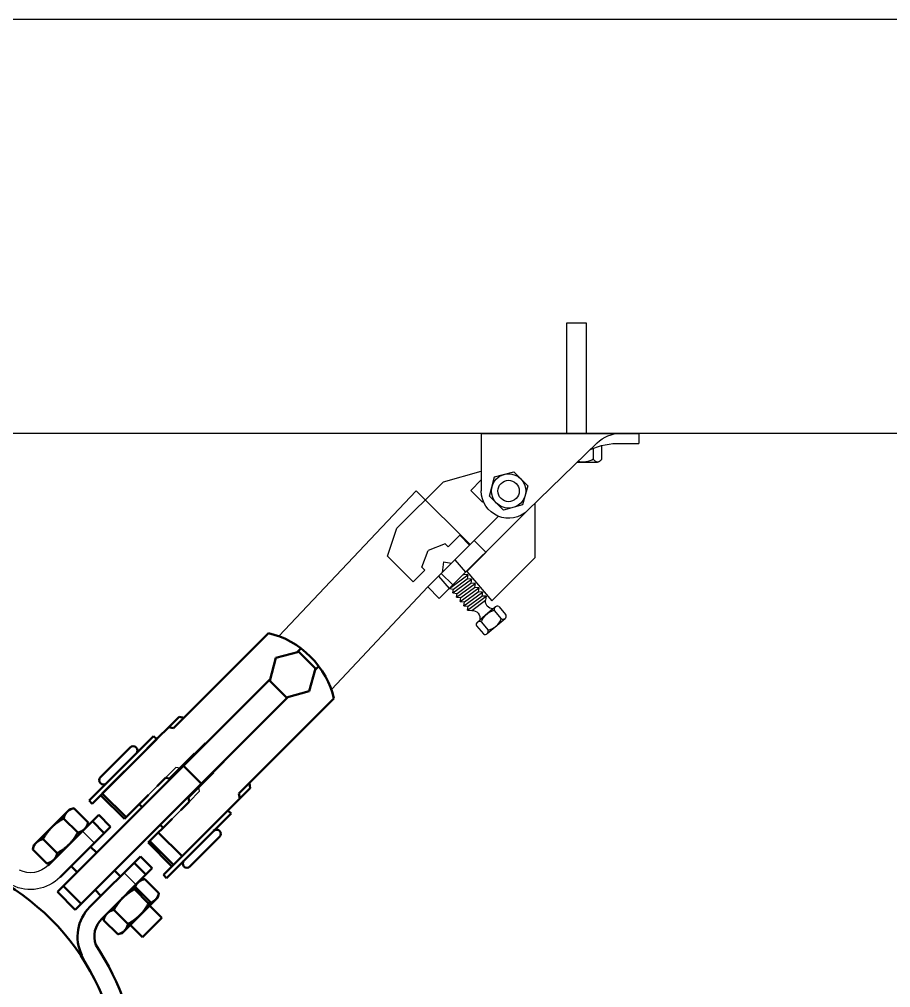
# Model space of a CAD drawing. Header units: millimetres. Extents: x 0 to 1390178, y 0 to 110113.
# Drawn here: x 552978.1 to 553188.4, y 34066.9 to 34300.7 of the extents above; entities that cross this region are included whole.
import ezdxf
from ezdxf.xclip import XClip

# ---------------------------------------------------------------- set-up
doc = ezdxf.new("R2010")
doc.units = ezdxf.units.MM
doc.header["$LTSCALE"] = 100
doc.header["$XCLIPFRAME"] = 0
doc.linetypes.add('X - 평면도$0$CEN', pattern=[62, 60, -1, 0, -1])
doc.linetypes.add('X - 평면도$0$DASHED', pattern=[0.75, 0.5, -0.25])
for name, color, linetype in [('X - 평면도$0$A-CEN', 1, 'X - 평면도$0$CEN'), ('X - 평면도$0$AA-WAXM-CONC', 2, 'Continuous'), ('X - 평면도$0$LINE', 7, 'Continuous')]:
    doc.layers.add(name, color=color, linetype=linetype)
doc.layers.add('X - 평면도$0$DEFPOINT', color=163, linetype='Continuous', plot=False)
for name, color, linetype, lineweight in [('X - 평면도$0$hidden', 7, 'X - 평면도$0$DASHED', 5), ('X - 평면도$0$thread', 7, 'Continuous', 5), ('X - 평면도$0$vis', 7, 'Continuous', 30)]:
    doc.layers.add(name, color=color, linetype=linetype, lineweight=lineweight)

# ---------------------------------------------------------------- blocks, each defined once
blk = doc.blocks.new('X - 평면도$0$소방 100Ø')
at = {"layer": 'X - 평면도$0$hidden', "lineweight": 25}
for p, q in [((8835351.132955335, -5047024.048037196), (8835348.265243554, -5047026.915748976)), ((8835341.084493255, -5047034.096499275), (8835338.216781475, -5047036.964211056)), ((8835361.96871456, -5047042.064546719), (8835359.859059801, -5047039.954891961)), ((8835354.12363624, -5047045.690315524), (8835356.233290998, -5047047.799970282)), ((8835363.978932096, -5047044.074764255), (8835366.509599598, -5047046.605431758)), ((8835366.509599598, -5047046.605431758), (8835366.34161293, -5047047.584529804)), ((8835358.243508535, -5047049.810187818), (8835360.774176037, -5047052.340855321)), ((8835361.753274081, -5047052.172868656), (8835360.774176037, -5047052.340855321)), ((8835369.894280769, -5047051.137197644), (8835372.424948271, -5047053.667865146)), ((8835365.305941919, -5047055.725536494), (8835367.836609421, -5047058.256203996))]:
    blk.add_line(p, q, dxfattribs=at)
for points in [[(8835349.21158844, -5047014.544294652), (8835349.308511918, -5047014.598182196), (8835349.498383494, -5047014.706080602), (8835349.683200482, -5047014.814266358), (8835349.773801917, -5047014.868512994), (8835349.863243887, -5047014.922886686), (8835350.038779855, -5047015.032089109), (8835350.210061006, -5047015.14202209), (8835350.377327632, -5047015.252835747), (8835350.540808847, -5047015.364682503), (8835350.700723598, -5047015.477717815), (8835350.779409442, -5047015.534730751), (8835350.857281676, -5047015.592100857), (8835351.010684624, -5047015.70799532), (8835351.161126597, -5047015.825570153), (8835351.308795214, -5047015.945000427), (8835351.453872323, -5047016.066468203), (8835351.59653478, -5047016.190163488), (8835351.667014599, -5047016.252908245), (8835351.736955194, -5047016.316285251), (8835351.875302656, -5047016.445042526), (8835352.011743445, -5047016.576655636), (8835352.079300223, -5047016.643605376)], [(8835352.079300223, -5047016.643605376), (8835352.146249963, -5047016.711162152), (8835352.27786307, -5047016.847602943), (8835352.406620348, -5047016.985950403), (8835352.469997352, -5047017.055890998), (8835352.53274211, -5047017.126370819), (8835352.656437393, -5047017.269033274), (8835352.777905172, -5047017.414110383), (8835352.897335444, -5047017.561778998), (8835353.014910279, -5047017.712220974), (8835353.13080474, -5047017.865623919), (8835353.188174848, -5047017.943496155), (8835353.245187784, -5047018.022182001), (8835353.358223094, -5047018.18209675), (8835353.47006985, -5047018.345577965), (8835353.580883507, -5047018.512844592), (8835353.69081649, -5047018.684125744), (8835353.80001891, -5047018.859661711), (8835353.854392603, -5047018.94910368), (8835353.908639241, -5047019.039705116), (8835354.016824996, -5047019.224522104), (8835354.124723403, -5047019.41439368), (8835354.178610945, -5047019.511317158)], [(8835350.77162365, -5047022.918304453), (8835350.67470017, -5047022.86441691), (8835350.484828599, -5047022.756518504), (8835350.300011609, -5047022.648332749), (8835350.209410174, -5047022.594086109), (8835350.119968204, -5047022.53971242), (8835349.944432236, -5047022.430509998), (8835349.773151085, -5047022.320577016), (8835349.605884455, -5047022.209763357), (8835349.442403244, -5047022.097916599), (8835349.28248849, -5047021.984881295), (8835349.203802649, -5047021.927868353), (8835349.125930412, -5047021.870498247), (8835348.972527467, -5047021.754603786), (8835348.822085489, -5047021.637028953), (8835348.674416875, -5047021.517598679), (8835348.529339766, -5047021.396130903), (8835348.386677312, -5047021.272435619), (8835348.316197488, -5047021.20969086), (8835348.246256895, -5047021.146313855), (8835348.107909437, -5047021.017556576), (8835347.971468642, -5047020.885943472), (8835347.903911868, -5047020.81899373)], [(8835331.262471128, -5047030.00990071), (8835331.295909407, -5047030.043950265), (8835331.360706292, -5047030.11360631), (8835331.422844235, -5047030.18539126), (8835331.452956403, -5047030.222103031), (8835331.48245097, -5047030.259372769), (8835331.539644694, -5047030.335623281), (8835331.594534837, -5047030.414220268), (8835331.647222746, -5047030.495246476), (8835331.6978023, -5047030.578790205), (8835331.746360458, -5047030.664945642), (8835331.769906918, -5047030.709033869), (8835331.792977748, -5047030.753813187), (8835331.83772873, -5047030.845499862), (8835331.880682351, -5047030.940119725), (8835331.921902344, -5047031.037794359), (8835331.961447505, -5047031.138653371), (8835331.999371996, -5047031.242834985), (8835332.017742205, -5047031.296217469), (8835332.035725579, -5047031.35048666), (8835332.070553847, -5047031.4617658), (8835332.103898393, -5047031.576840511), (8835332.120026227, -5047031.635856865)], [(8835332.120026227, -5047031.635856865), (8835332.216614679, -5047031.689556794), (8835332.405899016, -5047031.797110969), (8835332.590231856, -5047031.90499294), (8835332.680627331, -5047031.959102595), (8835332.769886164, -5047032.013349155), (8835332.945120828, -5047032.122326693), (8835333.116181927, -5047032.232073942), (8835333.283303872, -5047032.342741245), (8835333.44671048, -5047032.454481615), (8835333.606615983, -5047032.567451419), (8835333.685320374, -5047032.624447325), (8835333.763225947, -5047032.68181113), (8835333.916738177, -5047032.797726084), (8835334.06734355, -5047032.915367281), (8835334.215226816, -5047033.034912247), (8835334.36056737, -5047033.156545958), (8835334.503540002, -5047033.280461801), (8835334.57419189, -5047033.343338519), (8835334.644315632, -5047033.406862656), (8835334.78306203, -5047033.535962047), (8835334.919944534, -5047033.667985393), (8835334.987738008, -5047033.735167591)], [(8835333.680061435, -5047040.009866668), (8835333.58347298, -5047039.956166744), (8835333.394188646, -5047039.848612564), (8835333.209855802, -5047039.740730597), (8835333.11946033, -5047039.686620941), (8835333.030201497, -5047039.632374382), (8835332.854966832, -5047039.52339684), (8835332.683905734, -5047039.413649594), (8835332.516783789, -5047039.302982291), (8835332.353377178, -5047039.191241926), (8835332.193471676, -5047039.078272117), (8835332.114767289, -5047039.02127621), (8835332.036861714, -5047038.963912407), (8835331.883349482, -5047038.847997453), (8835331.732744109, -5047038.730356256), (8835331.584860845, -5047038.610811288), (8835331.43952029, -5047038.489177579), (8835331.29654766, -5047038.365261735), (8835331.22589577, -5047038.302385015), (8835331.155772027, -5047038.238860879), (8835331.01702563, -5047038.10976149), (8835330.880143126, -5047037.97773814), (8835330.812349655, -5047037.910555944)], [(8835336.163572688, -5047042.493377922), (8835336.10455633, -5047042.477250094), (8835335.989481622, -5047042.443905542), (8835335.878202481, -5047042.409077276), (8835335.82393329, -5047042.391093904), (8835335.770550806, -5047042.372723693), (8835335.666369194, -5047042.334799202), (8835335.56551018, -5047042.295254041), (8835335.467835547, -5047042.254034052), (8835335.373215681, -5047042.211080428), (8835335.281529007, -5047042.166329449), (8835335.236749692, -5047042.143258614), (8835335.192661462, -5047042.119712155), (8835335.106506027, -5047042.071153997), (8835335.022962296, -5047042.020574445), (8835334.941936092, -5047041.967886534), (8835334.863339104, -5047041.912996391), (8835334.787088592, -5047041.855802665), (8835334.749818852, -5047041.826308098), (8835334.71310708, -5047041.796195934), (8835334.641322128, -5047041.734057989), (8835334.571666088, -5047041.669261103), (8835334.537616534, -5047041.635822823)]]:
    blk.add_lwpolyline(points, dxfattribs=at)
at = {"layer": 'X - 평면도$0$LINE'}
for p, q in [((8835338.055804662, -5047007.045861868), (8835341.63484004, -5047000.240835426)), ((8835398.334504332, -5047071.148767065), (8835421.56159659, -5047095.923872288)), ((8835385.64220344, -5047084.038398331), (8835418.820054263, -5047119.135798087)), ((8835437.285497257, -5047090.624945341), (8835434.116624618, -5047087.918472422)), ((8835431.188606996, -5047090.339131722), (8835432.179952106, -5047090.238623852)), ((8835431.188606996, -5047090.339131722), (8835431.295471013, -5047091.274218155)), ((8835431.189976895, -5047090.351118675), (8835435.672771024, -5047093.668211835)), ((8835432.179952106, -5047090.238623852), (8835435.506910441, -5047092.700443519)), ((8835432.179952106, -5047090.238623852), (8835435.506910441, -5047092.700443519)), ((8835432.179952106, -5047090.238623852), (8835435.506910441, -5047092.700443519)), ((8835429.41964481, -5047092.410320332), (8835430.410989922, -5047092.309812458)), ((8835429.41964481, -5047092.410320332), (8835429.526508829, -5047093.345406761)), ((8835429.42101471, -5047092.422307281), (8835433.903808838, -5047095.739400441)), ((8835430.304125903, -5047091.374726029), (8835431.295471013, -5047091.274218155)), ((8835430.304125903, -5047091.374726029), (8835430.410989922, -5047092.309812458)), ((8835430.305495802, -5047091.386712978), (8835434.788289933, -5047094.703806138)), ((8835430.410989922, -5047092.309812458), (8835433.737948257, -5047094.771632127)), ((8835431.03865872, -5047099.681649387), (8835437.020714005, -5047092.55251351)), ((8835431.295471013, -5047091.274218155), (8835434.62242935, -5047093.736037822)), ((8835435.68641028, -5047093.667331079), (8835435.506910441, -5047092.700443519)), ((8835447.451089378, -5047102.982888883), (8835437.020714005, -5047092.55251351)), ((8835424.367283586, -5047093.118185291), (8835421.56159659, -5047095.923872288)), ((8835424.367283586, -5047093.118185291), (8835445.724676598, -5047114.475578303)), ((8835427.650682626, -5047094.481508937), (8835428.642027736, -5047094.381001065)), ((8835427.650682626, -5047094.481508937), (8835427.757546643, -5047095.416595368)), ((8835427.652052525, -5047094.493495885), (8835432.134846652, -5047097.810589047)), ((8835428.53516372, -5047093.445914634), (8835429.526508829, -5047093.345406761)), ((8835428.53516372, -5047093.445914634), (8835428.642027736, -5047094.381001065)), ((8835428.536533616, -5047093.457901584), (8835433.019327747, -5047096.774994744)), ((8835428.642027736, -5047094.381001065), (8835431.968986072, -5047096.842820734)), ((8835429.526508829, -5047093.345406761), (8835432.853467165, -5047095.807226431)), ((8835434.801929189, -5047094.702925382), (8835433.737948257, -5047094.771632127)), ((8835433.917448096, -5047095.738519685), (8835433.737948257, -5047094.771632127)), ((8835435.68641028, -5047093.667331079), (8835434.62242935, -5047093.736037822)), ((8835434.801929189, -5047094.702925382), (8835434.62242935, -5047093.736037822)), ((8835418.044371182, -5047097.190702917), (8835411.866464233, -5047103.368609866)), ((8835420.854554472, -5047100.000886209), (8835418.044371182, -5047097.190702917)), ((8835438.627487836, -5047112.989763536), (8835421.56159659, -5047095.923872288)), ((8835424.205980344, -5047098.568256045), (8835426.766201535, -5047095.51710324)), ((8835427.652708672, -5047096.403610377), (8835424.847021675, -5047099.209297374)), ((8835426.766201535, -5047095.51710324), (8835427.757546643, -5047095.416595368)), ((8835426.80840013, -5047095.559301833), (8835431.25036556, -5047098.84618335)), ((8835427.757546643, -5047095.416595368), (8835431.08450498, -5047097.878415037)), ((8835433.032967003, -5047096.774113989), (8835431.968986072, -5047096.842820734)), ((8835432.14848591, -5047097.809708288), (8835431.968986072, -5047096.842820734)), ((8835433.917448096, -5047095.738519685), (8835432.853467165, -5047095.807226431)), ((8835433.032967003, -5047096.774113989), (8835432.853467165, -5047095.807226431)), ((8835425.402371187, -5047102.015825622), (8835425.094335906, -5047099.456611607)), ((8835428.155265171, -5047102.517540872), (8835430.715486364, -5047099.466388071)), ((8835430.058059547, -5047098.808961254), (8835430.200023888, -5047098.91400934)), ((8835431.26400482, -5047098.845302591), (8835430.200023888, -5047098.91400934)), ((8835430.208439643, -5047098.959341349), (8835430.200023888, -5047098.91400934)), ((8835435.660848197, -5047104.303838862), (8835431.03865872, -5047099.681649387)), ((8835432.14848591, -5047097.809708288), (8835431.08450498, -5047097.878415037)), ((8835431.26400482, -5047098.845302591), (8835431.08450498, -5047097.878415037)), ((8835420.153132724, -5047100.70230796), (8835420.854554472, -5047100.000886209)), ((8835420.153132724, -5047100.70230796), (8835421.7043539, -5047104.771453362)), ((8835425.402371187, -5047102.015825622), (8835427.312110877, -5047101.674386576)), ((8835411.866464233, -5047103.368609866), (8835414.114610866, -5047110.113049762)), ((8835432.802329753, -5047107.164605454), (8835435.608016752, -5047104.358918456)), ((8835435.660848197, -5047104.303838862), (8835435.606892679, -5047104.357794382)), ((8835447.451089378, -5047116.091151364), (8835447.451089378, -5047102.982888883)), ((8835431.803535823, -5047106.152316531), (8835418.820054263, -5047119.135798087)), ((8835425.773499306, -5047106.322674537), (8835421.7043539, -5047104.771453362)), ((8835425.773499306, -5047106.322674537), (8835426.474921053, -5047105.621252792)), ((8835426.474921053, -5047105.621252792), (8835429.285104346, -5047108.431436082)), ((8835431.677132362, -5047106.039408064), (8835429.285104346, -5047108.431436082)), ((8835425.355344031, -5047121.353782928), (8835414.114610866, -5047110.113049762)), ((8835445.688849194, -5047114.377853597), (8835462.471966004, -5047130.694855547)), ((8835431.966019206, -5047119.241649164), (8835434.771706203, -5047116.435962168)), ((8835434.771706203, -5047116.435962168), (8835434.976497704, -5047116.640753668)), ((8835431.966019206, -5047119.241649164), (8835434.498468282, -5047121.774098242)), ((8835434.498468282, -5047132.994914906), (8835434.498468282, -5047119.105636297)), ((8835425.355344031, -5047121.353782928), (8835434.498468282, -5047123.880474785)), ((8835457.711527098, -5047126.06662756), (8835462.566374648, -5047126.06662756)), ((8835461.62633202, -5047126.714370949), (8835461.59090326, -5047126.763756167)), ((8835461.59090326, -5047126.763756167), (8835461.59090326, -5047129.430941362)), ((8835461.66381371, -5047126.664661873), (8835461.62633202, -5047126.714370949)), ((8835461.703240516, -5047126.614937531), (8835461.66381371, -5047126.664661873)), ((8835461.744504344, -5047126.565507079), (8835461.703240516, -5047126.614937531)), ((8835461.787496962, -5047126.516679255), (8835461.744504344, -5047126.565507079)), ((8835461.832110416, -5047126.468762936), (8835461.787496962, -5047126.516679255)), ((8835461.878236614, -5047126.422067134), (8835461.832110416, -5047126.468762936)), ((8835461.925767602, -5047126.376900727), (8835461.878236614, -5047126.422067134)), ((8835461.974595148, -5047126.333572451), (8835461.925767602, -5047126.376900727)), ((8835462.0246113, -5047126.292391324), (8835461.974595148, -5047126.333572451)), ((8835462.0757081, -5047126.25366622), (8835462.0246113, -5047126.292391324)), ((8835462.12777732, -5047126.217706015), (8835462.0757081, -5047126.25366622)), ((8835462.180711005, -5047126.184819587), (8835462.12777732, -5047126.217706015)), ((8835462.23440106, -5047126.155315809), (8835462.180711005, -5047126.184819587)), ((8835462.288739536, -5047126.129503699), (8835462.23440106, -5047126.155315809)), ((8835462.343618194, -5047126.107691992), (8835462.288739536, -5047126.129503699)), ((8835462.398929087, -5047126.090189565), (8835462.343618194, -5047126.107691992)), ((8835462.454564119, -5047126.077305434), (8835462.398929087, -5047126.090189565)), ((8835462.510415338, -5047126.069348475), (8835462.454564119, -5047126.077305434)), ((8835462.566374648, -5047126.06662756), (8835462.510415338, -5047126.069348475)), ((8835462.622333819, -5047126.069348475), (8835462.566374648, -5047126.06662756)), ((8835462.678185038, -5047126.077305434), (8835462.622333819, -5047126.069348475)), ((8835462.73382007, -5047126.090189565), (8835462.678185038, -5047126.077305434)), ((8835462.789130965, -5047126.107691992), (8835462.73382007, -5047126.090189565)), ((8835462.844009625, -5047126.129503699), (8835462.789130965, -5047126.107691992)), ((8835462.898348097, -5047126.155315809), (8835462.844009625, -5047126.129503699)), ((8835462.952038154, -5047126.184819587), (8835462.898348097, -5047126.155315809)), ((8835463.00497184, -5047126.217706015), (8835462.952038154, -5047126.184819587)), ((8835463.057041058, -5047126.25366622), (8835463.00497184, -5047126.217706015)), ((8835463.108137857, -5047126.292391324), (8835463.057041058, -5047126.25366622)), ((8835463.158154009, -5047126.333572451), (8835463.108137857, -5047126.292391324)), ((8835463.206981694, -5047126.376900727), (8835463.158154009, -5047126.333572451)), ((8835463.254512543, -5047126.422067134), (8835463.206981694, -5047126.376900727)), ((8835463.300638743, -5047126.468762936), (8835463.254512543, -5047126.422067134)), ((8835463.345252197, -5047126.516679255), (8835463.300638743, -5047126.468762936)), ((8835463.388244815, -5047126.565507079), (8835463.345252197, -5047126.516679255)), ((8835463.429508643, -5047126.614937531), (8835463.388244815, -5047126.565507079)), ((8835463.468935447, -5047126.664661873), (8835463.429508643, -5047126.614937531)), ((8835463.506417276, -5047126.714370949), (8835463.468935447, -5047126.664661873)), ((8835463.541846035, -5047126.763756167), (8835463.506417276, -5047126.714370949)), ((8835463.541846035, -5047129.922161153), (8835463.541846035, -5047126.763756167)), ((8835463.447656957, -5047130.048091538), (8835463.468935447, -5047130.021255586)), ((8835463.468935447, -5047130.021255586), (8835463.506417276, -5047129.971546371)), ((8835463.506417276, -5047129.971546371), (8835463.541846035, -5047129.922161153)), ((8835467.092264088, -5047130.575207155), (8835472.538470313, -5047130.545578459)), ((8835472.551816521, -5047132.994923064), (8835472.538470313, -5047130.545578459)), ((8835434.498468282, -5047132.994914906), (8835472.551816521, -5047132.994923064)), ((8835455.037319828, -5047159.602326697), (8835455.037319828, -5047132.994920354)), ((8835459.907976493, -5047132.994920354), (8835459.907976493, -5047159.602326697)), ((8835459.907976493, -5047159.602326697), (8835455.037319828, -5047159.602326697))]:
    blk.add_line(p, q, dxfattribs=at)
at = {"layer": 'X - 평면도$0$LINE', "extrusion": (1.602468902606302e-17, 1.665334536937735e-16, -1)}
for p, q in [((8835433.339085234, -5047086.562236851), (8835435.036473691, -5047084.574850315)), ((8835434.448333243, -5047087.509624152), (8835436.1457217, -5047085.522237614)), ((8835435.932904402, -5047084.648339732), (8835440.23124043, -5047088.319465516)), ((8835433.551902534, -5047087.436134733), (8835437.850238563, -5047091.107260516)), ((8835437.637421263, -5047090.233362636), (8835439.334809722, -5047088.245976096)), ((8835438.746669272, -5047091.180749936), (8835440.44405773, -5047089.193363396)), ((8835439.855294906, -5047114.488853646), (8835436.475541634, -5047117.868573124)), ((8835444.47212373, -5047115.725916835), (8835439.855294906, -5047114.488853646)), ((8835445.709199287, -5047120.342699489), (8835444.47212373, -5047115.725916835)), ((8835436.475541634, -5047117.868573124), (8835437.71261719, -5047122.48535578)), ((8835442.329446018, -5047123.722418966), (8835445.709199287, -5047120.342699489)), ((8835437.71261719, -5047122.48535578), (8835442.329446018, -5047123.722418966))]:
    blk.add_line(p, q, dxfattribs=at)
at = {"layer": 'X - 평면도$0$LINE'}
for centre, radius, start, end in [((8835325.652525643, -5047033.00309057), 10.13889223433643, 45.0000000377318, 115.9580181008909), ((8835325.652525643, -5047033.00309057), 6.08333534060185, 45.0000000377318, 115.9580181008909), ((8835432.36689618, -5047088.426305903), 1.821934259565084, 264.110659695559, 16.18460976197039), ((8835437.393869251, -5047092.517638339), 1.895793045212999, 93.27706897550222, 185.533444280466), ((8835441.092370464, -5047119.105636297), 6.593902179273642, 45.80678400538715, 180), ((8835458.989183702, -5047131.270066684), 5.203439122462313, 59.99999998159479, 102.7252791042106), ((8835467.53534618, -5047114.648215253), 15.93315388717203, 245.1373609128757, 272.2169330824589), ((8835468.12617564, -5047124.978788825), 8.040118493246323, 225.3116998841262, 270.3116999950252)]:
    blk.add_arc(centre, radius, start, end, dxfattribs=at)
at = {"layer": 'X - 평면도$0$LINE', "extrusion": (1.6024689026063e-17, 1.665334536937734e-16, -1)}
for centre, start_param, end_param in [((8835435.43375974, -5047085.232763045), 3.383739178774629, 5.883959149597939), ((8835434.051047198, -5047086.85171142), 0.2421465251848356, 2.742366496008146), ((8835439.732095763, -5047088.903888823), 3.383739178774629, 5.883959149597939), ((8835438.349383224, -5047090.522837201), 0.2421465251848356, 2.742366496008146)]:
    blk.add_ellipse(centre, major_axis=(0.5434565734438676, -0.5434565734438679), ratio=0.9999999999997956, start_param=start_param, end_param=end_param, dxfattribs=at)
at = {"layer": 'X - 평면도$0$LINE', "extrusion": (1.602468902606293e-17, 1.665334536937735e-16, -1)}
blk.add_ellipse((8835435.19804948, -5047089.860659624), major_axis=(-3.140054053851814, -3.140054053851812), ratio=0.9999999999975729, start_param=2.571253536616585, end_param=3.554852138167012, dxfattribs=at)
at = {"layer": 'X - 평면도$0$LINE', "extrusion": (1.602468902606311e-17, 1.665334536937734e-16, -1)}
blk.add_ellipse((8835438.585093481, -5047085.894940624), major_axis=(-3.140054053851814, -3.140054053851812), ratio=0.9999999999975729, start_param=-0.5703391169732082, end_param=0.4132594845772184, dxfattribs=at)
at = {"layer": 'X - 평면도$0$LINE', "extrusion": (1.60246890260631e-17, 1.665334536937734e-16, -1)}
blk.add_ellipse((8835441.092370462, -5047119.105636297), major_axis=(2.926937556482609, -2.926937556482613), ratio=0.9999999999999605, dxfattribs=at)
at = {"layer": 'X - 평면도$0$LINE', "extrusion": (1.602468902606303e-17, 1.665334536937735e-16, -1)}
blk.add_ellipse((8835441.092370462, -5047119.105636297), major_axis=(1.826619139183711, 1.82661913918371), ratio=0.9999999999997753, dxfattribs=at)
at = {"layer": 'X - 평면도$0$thread', "lineweight": 50}
for p, q in [((8835352.719373493, -5047011.31883814), (8835349.73695324, -5047014.301258393)), ((8835357.404067459, -5047016.003532106), (8835354.421647206, -5047018.985952357)), ((8835350.77162365, -5047023.686705509), (8835354.947012004, -5047019.511317156)), ((8835342.693853104, -5047021.344358528), (8835341.255006948, -5047022.783204684)), ((8835336.953439277, -5047027.084772354), (8835335.513102805, -5047028.525108827)), ((8835347.37854707, -5047026.029052494), (8835345.940429429, -5047027.467170136)), ((8835341.638861757, -5047031.768737808), (8835340.197796771, -5047033.209802793))]:
    blk.add_line(p, q, dxfattribs=at)
at = {"layer": 'X - 평면도$0$vis', "lineweight": 50}
for p, q in [((8835343.321089892, -5047015.467770694), (8835346.728077186, -5047012.060783399)), ((8835346.728077186, -5047012.060783399), (8835347.777732551, -5047012.342037704)), ((8835356.380867895, -5047020.945173046), (8835347.777732551, -5047012.342037704)), ((8835352.719373493, -5047011.31883814), (8835357.404067459, -5047016.003532106)), ((8835343.602344198, -5047016.517426057), (8835343.321089892, -5047015.467770694)), ((8835345.804601144, -5047017.951281948), (8835349.21158844, -5047014.544294652)), ((8835332.160970619, -5047022.293794012), (8835336.46253829, -5047017.992226342)), ((8835336.46253829, -5047017.992226342), (8835387.834685327, -5047069.34839817)), ((8835342.870267173, -5047015.785349034), (8835355.073191322, -5047027.988273183)), ((8835337.902675012, -5047019.432363061), (8835333.60110734, -5047023.733930731)), ((8835352.20547954, -5047030.855984962), (8835340.002555393, -5047018.653060814)), ((8835350.77162365, -5047022.918304453), (8835354.178610945, -5047019.511317158)), ((8835383.556565557, -5047073.67340645), (8835332.160970619, -5047022.293794012)), ((8835353.255134903, -5047025.401815707), (8835356.6621222, -5047021.994828412)), ((8835356.380867895, -5047020.945173046), (8835356.6621222, -5047021.994828412)), ((8835332.821805093, -5047025.833811114), (8835345.02472924, -5047038.036735261)), ((8835353.53638921, -5047026.45147107), (8835350.668677429, -5047029.31918285)), ((8835353.255134903, -5047025.401815707), (8835352.20547954, -5047025.1205614)), ((8835357.753178243, -5047026.378163276), (8835358.498783303, -5047025.632558215)), ((8835373.35353033, -5047041.978515366), (8835357.753178243, -5047026.378163276)), ((8835358.498783303, -5047025.632558215), (8835374.099135391, -5047041.232910303)), ((8835329.636514973, -5047029.152345613), (8835326.229527676, -5047032.559332909)), ((8835329.636514973, -5047029.152345613), (8835330.686170336, -5047029.433599919)), ((8835342.15701746, -5047040.904447043), (8835329.954093313, -5047028.701522896)), ((8835355.073191322, -5047027.988273183), (8835352.20547954, -5047030.855984962)), ((8835354.082507161, -5047034.178339321), (8835359.817930724, -5047028.442915758)), ((8835360.209710468, -5047028.834695501), (8835354.474286905, -5047034.570119064)), ((8835365.594483364, -5047034.219468398), (8835360.209710468, -5047028.834695501)), ((8835364.148175512, -5047028.414238643), (8835371.317454964, -5047035.583518095)), ((8835332.120026227, -5047031.635856865), (8835328.713038929, -5047035.042844163)), ((8835362.26004962, -5047030.885034656), (8835356.52462606, -5047036.620458217)), ((8835326.510781983, -5047033.608988272), (8835326.229527676, -5047032.559332909)), ((8835326.510781983, -5047033.608988272), (8835335.113917325, -5047042.212123616)), ((8835359.859059801, -5047039.954891961), (8835354.082507161, -5047034.178339321)), ((8835337.087048734, -5047036.602879371), (8835333.680061435, -5047040.009866668)), ((8835343.48792713, -5047036.49993315), (8835340.620215349, -5047039.36764493)), ((8835339.28930568, -5047038.036735261), (8835339.570559986, -5047039.086390624)), ((8835345.02472924, -5047038.036735261), (8835342.15701746, -5047040.904447043)), ((8835356.950218944, -5047038.479906993), (8835357.667146888, -5047037.762979047)), ((8835339.570559986, -5047039.086390624), (8835336.163572688, -5047042.493377922)), ((8835342.611660037, -5047045.649186445), (8835348.3470836, -5047039.913762884)), ((8835348.738863343, -5047040.305542627), (8835343.00343978, -5047046.040966189)), ((8835348.3470836, -5047039.913762884), (8835354.12363624, -5047045.690315524)), ((8835378.73391419, -5047047.358899226), (8835371.06891166, -5047039.693896696)), ((8835374.099135391, -5047041.232910303), (8835373.35353033, -5047041.978515366)), ((8835336.163572688, -5047042.493377922), (8835335.113917325, -5047042.212123616)), ((8835339.80130249, -5047044.330039028), (8835340.546907555, -5047043.584433964)), ((8835340.546907555, -5047043.584433964), (8835356.147259645, -5047059.184786052)), ((8835351.931723326, -5047043.498402609), (8835352.648651272, -5047042.781474665)), ((8835363.978932096, -5047044.074764255), (8835361.96871456, -5047042.064546719)), ((8835355.401654579, -5047059.930391116), (8835339.80130249, -5047044.330039028)), ((8835348.388212677, -5047051.425739085), (8835343.00343978, -5047046.040966189)), ((8835363.810945427, -5047045.053862303), (8835363.978932096, -5047044.074764255)), ((8835369.894280769, -5047051.137197644), (8835363.810945427, -5047045.053862303)), ((8835376.203246688, -5047044.828231724), (8835375.993263355, -5047046.052104281)), ((8835375.993263355, -5047046.052104281), (8835398.928007964, -5047068.968561618)), ((8835356.233290998, -5047047.799970282), (8835358.243508535, -5047049.810187818)), ((8835378.523930857, -5047048.582771784), (8835378.73391419, -5047047.358899226)), ((8835342.582982918, -5047049.979431236), (8835349.75226237, -5047057.148710689)), ((8835358.243508535, -5047049.810187818), (8835359.222606579, -5047049.642201154)), ((8835359.222606579, -5047049.642201154), (8835365.305941919, -5047055.725536494)), ((8835366.912005356, -5047048.441693407), (8835362.610437686, -5047052.743261078)), ((8835369.750895182, -5047051.280583231), (8835369.894280769, -5047051.137197644)), ((8835361.527643505, -5047064.565169912), (8835353.862640975, -5047056.900167381)), ((8835365.305941919, -5047055.725536494), (8835365.44932751, -5047055.582150903)), ((8835356.147259645, -5047059.184786052), (8835355.401654579, -5047059.930391116)), ((8835360.220848558, -5047061.824519077), (8835358.996976003, -5047062.034502411)), ((8835383.155593168, -5047084.740976414), (8835360.220848558, -5047061.824519077)), ((8835361.527643505, -5047064.565169912), (8835362.75151606, -5047064.35518658)), ((8835387.479778996, -5047069.253453001), (8835383.452140054, -5047073.284305988)), ((8835387.479778996, -5047069.253453001), (8835392.98441955, -5047070.726064147)), ((8835390.433782225, -5047080.260381268), (8835394.461421166, -5047076.229528282)), ((8835394.367358143, -5047075.879039517), (8835395.269680249, -5047076.781081026)), ((8835390.433782225, -5047080.260381268), (8835384.929141669, -5047078.78777012)), ((8835390.968112577, -5047081.082648698), (8835390.04028848, -5047080.155113129))]:
    blk.add_line(p, q, dxfattribs=at)
for points in [[(8835348.354033343, -5047012.918338496), (8835348.320103196, -5047012.885015385), (8835348.250675878, -5047012.820415752), (8835348.179104602, -5047012.758434659), (8835348.14249341, -5047012.728387056), (8835348.105319731, -5047012.698948441), (8835348.02924671, -5047012.641842591), (8835347.950805824, -5047012.587011037), (8835347.86991193, -5047012.534355486), (8835347.786474157, -5047012.483784853), (8835347.700395564, -5047012.435214745), (8835347.656333914, -5047012.411655223), (8835347.611572765, -5047012.38856698), (8835347.519895531, -5047012.343769187), (8835347.42524631, -5047012.300754422), (8835347.327499751, -5047012.259460835), (8835347.226522135, -5047012.219831388), (8835347.122170765, -5047012.181813564), (8835347.06868271, -5047012.163393786), (8835347.014293293, -5047012.145359168), (8835346.902726991, -5047012.110424099), (8835346.78729791, -5047012.076968187), (8835346.728077186, -5047012.060783399)], [(8835349.21158844, -5047014.544294652), (8835349.195403652, -5047014.48507393), (8835349.16194774, -5047014.369644849), (8835349.127012672, -5047014.258078547), (8835349.108978054, -5047014.20368913), (8835349.090558276, -5047014.150201075), (8835349.052540451, -5047014.045849705), (8835349.012911001, -5047013.944872087), (8835348.971617417, -5047013.84712553), (8835348.928602653, -5047013.752476308), (8835348.88380486, -5047013.660799075), (8835348.860716617, -5047013.616037926), (8835348.837157095, -5047013.571976276), (8835348.788586985, -5047013.485897681), (8835348.738016354, -5047013.40245991), (8835348.685360802, -5047013.321566014), (8835348.630529245, -5047013.243125128), (8835348.573423395, -5047013.167052107), (8835348.543984784, -5047013.12987843), (8835348.513937179, -5047013.093267234), (8835348.451956086, -5047013.021695958), (8835348.387356453, -5047012.952268643), (8835348.354033343, -5047012.918338496)], [(8835343.321089892, -5047015.467770694), (8835343.33727468, -5047015.526991418), (8835343.370730592, -5047015.642420497), (8835343.40566566, -5047015.7539868), (8835343.42370028, -5047015.808376215), (8835343.442120057, -5047015.861864273), (8835343.48013788, -5047015.966215642), (8835343.519767327, -5047016.067193259), (8835343.561060915, -5047016.164939817), (8835343.60407568, -5047016.259589037), (8835343.64887347, -5047016.351266274), (8835343.671961715, -5047016.396027422), (8835343.695521237, -5047016.440089071), (8835343.744091343, -5047016.526167665), (8835343.794661975, -5047016.609605441), (8835343.847317528, -5047016.690499332), (8835343.902149083, -5047016.76894022), (8835343.959254934, -5047016.84501324), (8835343.988693545, -5047016.882186916), (8835344.018741151, -5047016.91879811), (8835344.080722244, -5047016.990369385), (8835344.145321876, -5047017.059796706), (8835344.178644989, -5047017.093726849)], [(8835352.079300223, -5047016.643605376), (8835352.011743445, -5047016.576655636), (8835351.875302656, -5047016.445042526), (8835351.736955194, -5047016.316285251), (8835351.667014599, -5047016.252908245), (8835351.59653478, -5047016.190163488), (8835351.453872323, -5047016.066468203), (8835351.308795214, -5047015.945000427), (8835351.161126597, -5047015.825570153), (8835351.010684624, -5047015.70799532), (8835350.857281676, -5047015.592100857), (8835350.779409442, -5047015.534730751), (8835350.700723598, -5047015.477717815), (8835350.540808847, -5047015.364682503), (8835350.377327632, -5047015.252835747), (8835350.210061006, -5047015.14202209), (8835350.038779855, -5047015.032089109), (8835349.863243887, -5047014.922886686), (8835349.773801917, -5047014.868512994), (8835349.683200482, -5047014.814266358), (8835349.498383494, -5047014.706080602), (8835349.308511918, -5047014.598182196), (8835349.21158844, -5047014.544294652)], [(8835344.178644989, -5047017.093726849), (8835344.212575134, -5047017.127049962), (8835344.282002453, -5047017.191649592), (8835344.353573726, -5047017.253630687), (8835344.390184922, -5047017.283678291), (8835344.427358598, -5047017.313116902), (8835344.503431618, -5047017.370222753), (8835344.581872506, -5047017.42505431), (8835344.662766399, -5047017.477709863), (8835344.746204173, -5047017.528280495), (8835344.832282769, -5047017.576850602), (8835344.876344418, -5047017.600410122), (8835344.921105566, -5047017.623498367), (8835345.012782803, -5047017.66829616), (8835345.107432023, -5047017.711310925), (8835345.20517858, -5047017.752604509), (8835345.306156196, -5047017.792233959), (8835345.410507567, -5047017.830251783), (8835345.463995624, -5047017.848671559), (8835345.51838504, -5047017.866706179), (8835345.629951343, -5047017.901641248), (8835345.74538042, -5047017.93509716), (8835345.804601144, -5047017.951281948)], [(8835345.804601144, -5047017.951281948), (8835345.858488688, -5047018.048205426), (8835345.966387095, -5047018.238077), (8835346.07457285, -5047018.42289399), (8835346.128819488, -5047018.513495423), (8835346.183193179, -5047018.602937395), (8835346.2923956, -5047018.778473362), (8835346.402328582, -5047018.949754514), (8835346.51314224, -5047019.117021142), (8835346.624988997, -5047019.280502355), (8835346.738024304, -5047019.440417109), (8835346.795037245, -5047019.519102948), (8835346.85240735, -5047019.596975183), (8835346.96830181, -5047019.750378132), (8835347.085876642, -5047019.900820108), (8835347.205306917, -5047020.048488723), (8835347.326774696, -5047020.193565831), (8835347.45046998, -5047020.336228287), (8835347.513214737, -5047020.406708108), (8835347.576591743, -5047020.476648701), (8835347.705349019, -5047020.614996159), (8835347.836962124, -5047020.751436954), (8835347.903911868, -5047020.81899373)], [(8835354.178610945, -5047019.511317158), (8835354.124723403, -5047019.41439368), (8835354.016824996, -5047019.224522104), (8835353.908639241, -5047019.039705116), (8835353.854392603, -5047018.94910368), (8835353.80001891, -5047018.859661711), (8835353.69081649, -5047018.684125744), (8835353.580883507, -5047018.512844592), (8835353.47006985, -5047018.345577965), (8835353.358223094, -5047018.18209675), (8835353.245187784, -5047018.022182001), (8835353.188174848, -5047017.943496155), (8835353.13080474, -5047017.865623919), (8835353.014910279, -5047017.712220974), (8835352.897335444, -5047017.561778998), (8835352.777905172, -5047017.414110383), (8835352.656437393, -5047017.269033274), (8835352.53274211, -5047017.126370819), (8835352.469997352, -5047017.055890998), (8835352.406620348, -5047016.985950403), (8835352.27786307, -5047016.847602943), (8835352.146249963, -5047016.711162152), (8835352.079300223, -5047016.643605376)], [(8835355.804567102, -5047020.368872255), (8835355.770636955, -5047020.335549144), (8835355.701209638, -5047020.270949511), (8835355.629638363, -5047020.20896842), (8835355.593027169, -5047020.178920815), (8835355.555853492, -5047020.149482202), (8835355.479780471, -5047020.092376353), (8835355.401339583, -5047020.037544796), (8835355.320445688, -5047019.984889245), (8835355.237007916, -5047019.934318611), (8835355.150929322, -5047019.885748504), (8835355.106867673, -5047019.862188982), (8835355.062106524, -5047019.839100739), (8835354.97042929, -5047019.794302946), (8835354.875780068, -5047019.751288181), (8835354.778033512, -5047019.709994597), (8835354.677055893, -5047019.670365147), (8835354.572704524, -5047019.632347323), (8835354.519216469, -5047019.613927545), (8835354.464827051, -5047019.595892927), (8835354.35326075, -5047019.560957858), (8835354.237831669, -5047019.527501946), (8835354.178610945, -5047019.511317158)], [(8835356.6621222, -5047021.994828412), (8835356.645937411, -5047021.935607689), (8835356.6124815, -5047021.820178607), (8835356.57754643, -5047021.708612306), (8835356.559511812, -5047021.654222889), (8835356.541092034, -5047021.600734834), (8835356.50307421, -5047021.496383464), (8835356.463444762, -5047021.395405848), (8835356.422151176, -5047021.297659289), (8835356.379136411, -5047021.203010067), (8835356.334338618, -5047021.111332834), (8835356.311250376, -5047021.066571685), (8835356.287690854, -5047021.022510035), (8835356.239120744, -5047020.93643144), (8835356.188550113, -5047020.852993669), (8835356.135894561, -5047020.772099772), (8835356.081063004, -5047020.693658886), (8835356.023957156, -5047020.617585866), (8835355.994518543, -5047020.580412189), (8835355.96447094, -5047020.543800997), (8835355.902489847, -5047020.472229719), (8835355.837890211, -5047020.402802402), (8835355.804567102, -5047020.368872255)], [(8835347.903911868, -5047020.81899373), (8835347.971468642, -5047020.885943472), (8835348.107909437, -5047021.017556576), (8835348.246256895, -5047021.146313855), (8835348.316197488, -5047021.20969086), (8835348.386677312, -5047021.272435619), (8835348.529339766, -5047021.396130903), (8835348.674416875, -5047021.517598679), (8835348.822085489, -5047021.637028953), (8835348.972527467, -5047021.754603786), (8835349.125930412, -5047021.870498247), (8835349.203802649, -5047021.927868353), (8835349.28248849, -5047021.984881295), (8835349.442403244, -5047022.097916599), (8835349.605884455, -5047022.209763357), (8835349.773151085, -5047022.320577016), (8835349.944432236, -5047022.430509998), (8835350.119968204, -5047022.53971242), (8835350.209410174, -5047022.594086109), (8835350.300011609, -5047022.648332749), (8835350.484828599, -5047022.756518504), (8835350.67470017, -5047022.86441691), (8835350.77162365, -5047022.918304453)], [(8835350.77162365, -5047022.918304453), (8835350.787808439, -5047022.977525176), (8835350.82126435, -5047023.092954256), (8835350.85619942, -5047023.204520559), (8835350.87423404, -5047023.258909974), (8835350.892653815, -5047023.312398031), (8835350.93067164, -5047023.416749401), (8835350.970301088, -5047023.517727019), (8835351.011594674, -5047023.615473576), (8835351.054609438, -5047023.710122796), (8835351.09940723, -5047023.801800033), (8835351.122495474, -5047023.84656118), (8835351.146054996, -5047023.89062283), (8835351.194625102, -5047023.976701424), (8835351.245195733, -5047024.0601392), (8835351.297851287, -5047024.141033093), (8835351.352682842, -5047024.219473979), (8835351.409788692, -5047024.295546999), (8835351.439227305, -5047024.332720676), (8835351.469274912, -5047024.369331872), (8835351.531256003, -5047024.440903144), (8835351.595855635, -5047024.510330465), (8835351.62917875, -5047024.544260608)], [(8835351.62917875, -5047024.544260608), (8835351.663108893, -5047024.577583721), (8835351.732536213, -5047024.642183354), (8835351.804107487, -5047024.704164447), (8835351.840718681, -5047024.73421205), (8835351.877892356, -5047024.763650663), (8835351.953965377, -5047024.820756512), (8835352.032406265, -5047024.875588069), (8835352.113300158, -5047024.928243624), (8835352.196737932, -5047024.978814254), (8835352.282816527, -5047025.027384361), (8835352.326878177, -5047025.050943883), (8835352.371639324, -5047025.074032128), (8835352.463316562, -5047025.118829919), (8835352.557965782, -5047025.161844684), (8835352.65571234, -5047025.203138271), (8835352.756689955, -5047025.242767718), (8835352.861041326, -5047025.280785542), (8835352.914529383, -5047025.299205318), (8835352.968918798, -5047025.317239938), (8835353.080485102, -5047025.352175007), (8835353.19591418, -5047025.385630919), (8835353.255134903, -5047025.401815707)], [(8835331.262471128, -5047030.00990071), (8835331.228421573, -5047029.976462429), (8835331.15876553, -5047029.911665546), (8835331.08698058, -5047029.849527603), (8835331.050268808, -5047029.819415437), (8835331.01299907, -5047029.78992087), (8835330.936748557, -5047029.732727146), (8835330.85815157, -5047029.677837001), (8835330.777125362, -5047029.625149092), (8835330.693581631, -5047029.574569538), (8835330.607426198, -5047029.526011381), (8835330.563337969, -5047029.502464922), (8835330.518558651, -5047029.479394088), (8835330.426871978, -5047029.43464311), (8835330.332252113, -5047029.391689485), (8835330.23457748, -5047029.350469496), (8835330.133718468, -5047029.310924334), (8835330.029536854, -5047029.272999844), (8835329.97615437, -5047029.254629632), (8835329.921885177, -5047029.236646259), (8835329.81060604, -5047029.201817993), (8835329.69553133, -5047029.168473445), (8835329.636514973, -5047029.152345613)], [(8835332.120026227, -5047031.635856865), (8835332.103898393, -5047031.576840511), (8835332.070553847, -5047031.4617658), (8835332.035725579, -5047031.35048666), (8835332.017742205, -5047031.296217469), (8835331.999371996, -5047031.242834985), (8835331.961447505, -5047031.138653371), (8835331.921902344, -5047031.037794359), (8835331.880682351, -5047030.940119725), (8835331.83772873, -5047030.845499862), (8835331.792977748, -5047030.753813187), (8835331.769906918, -5047030.709033869), (8835331.746360458, -5047030.664945642), (8835331.6978023, -5047030.578790205), (8835331.647222746, -5047030.495246476), (8835331.594534837, -5047030.414220268), (8835331.539644694, -5047030.335623281), (8835331.48245097, -5047030.259372769), (8835331.452956403, -5047030.222103031), (8835331.422844235, -5047030.18539126), (8835331.360706292, -5047030.11360631), (8835331.295909407, -5047030.043950265), (8835331.262471128, -5047030.00990071)], [(8835334.987738008, -5047033.735167591), (8835334.919944534, -5047033.667985393), (8835334.78306203, -5047033.535962047), (8835334.644315632, -5047033.406862656), (8835334.57419189, -5047033.343338519), (8835334.503540002, -5047033.280461801), (8835334.36056737, -5047033.156545958), (8835334.215226816, -5047033.034912247), (8835334.06734355, -5047032.915367281), (8835333.916738177, -5047032.797726084), (8835333.763225947, -5047032.68181113), (8835333.685320374, -5047032.624447325), (8835333.606615983, -5047032.567451419), (8835333.44671048, -5047032.454481615), (8835333.283303872, -5047032.342741245), (8835333.116181927, -5047032.232073942), (8835332.945120828, -5047032.122326693), (8835332.769886164, -5047032.013349155), (8835332.680627331, -5047031.959102595), (8835332.590231856, -5047031.90499294), (8835332.405899016, -5047031.797110969), (8835332.216614679, -5047031.689556794), (8835332.120026227, -5047031.635856865)], [(8835326.229527676, -5047032.559332909), (8835326.245655505, -5047032.618349269), (8835326.279000057, -5047032.733423976), (8835326.313828321, -5047032.844703116), (8835326.331811694, -5047032.898972308), (8835326.350181906, -5047032.952354791), (8835326.388106396, -5047033.056536404), (8835326.427651558, -5047033.157395417), (8835326.468871547, -5047033.255070051), (8835326.51182517, -5047033.349689918), (8835326.556576148, -5047033.441376591), (8835326.579646984, -5047033.486155907), (8835326.603193443, -5047033.530244136), (8835326.6517516, -5047033.616399569), (8835326.702331154, -5047033.699943302), (8835326.755019063, -5047033.780969506), (8835326.809909208, -5047033.859566495), (8835326.867102934, -5047033.935817007), (8835326.8965975, -5047033.973086746), (8835326.926709665, -5047034.009798517), (8835326.98884761, -5047034.081583468), (8835327.053644495, -5047034.151239509), (8835327.087082775, -5047034.185289064)], [(8835327.087082775, -5047034.185289064), (8835327.12113233, -5047034.218727343), (8835327.19078837, -5047034.28352423), (8835327.26257332, -5047034.345662175), (8835327.299285093, -5047034.375774339), (8835327.336554833, -5047034.405268906), (8835327.412805345, -5047034.462462632), (8835327.491402332, -5047034.517352773), (8835327.572428538, -5047034.570040686), (8835327.655972267, -5047034.620620238), (8835327.742127704, -5047034.669178396), (8835327.786215933, -5047034.692724856), (8835327.830995247, -5047034.71579569), (8835327.922681922, -5047034.760546669), (8835328.017301787, -5047034.803500289), (8835328.114976421, -5047034.84472028), (8835328.215835435, -5047034.884265443), (8835328.320017047, -5047034.922189934), (8835328.373399531, -5047034.940560145), (8835328.427668722, -5047034.958543517), (8835328.538947864, -5047034.993371783), (8835328.65402257, -5047035.026716335), (8835328.713038929, -5047035.042844163)], [(8835337.087048734, -5047036.602879371), (8835337.033348804, -5047036.50629092), (8835336.92579463, -5047036.317006582), (8835336.817912659, -5047036.132673742), (8835336.763803003, -5047036.042278267), (8835336.709556444, -5047035.953019435), (8835336.600578904, -5047035.77778477), (8835336.490831656, -5047035.606723672), (8835336.380164353, -5047035.439601725), (8835336.268423984, -5047035.276195118), (8835336.15545418, -5047035.116289614), (8835336.098458273, -5047035.037585225), (8835336.041094469, -5047034.959679652), (8835335.925179515, -5047034.806167422), (8835335.807538318, -5047034.655562049), (8835335.687993351, -5047034.507678783), (8835335.566359641, -5047034.362338228), (8835335.442443797, -5047034.219365597), (8835335.37956708, -5047034.148713706), (8835335.316042941, -5047034.078589965), (8835335.186943552, -5047033.939843567), (8835335.054920204, -5047033.802961065), (8835334.987738008, -5047033.735167591)], [(8835328.713038929, -5047035.042844163), (8835328.766738854, -5047035.139432618), (8835328.874293033, -5047035.328716952), (8835328.982175, -5047035.513049794), (8835329.036284657, -5047035.603445267), (8835329.090531215, -5047035.692704102), (8835329.199508758, -5047035.867938766), (8835329.309256004, -5047036.038999865), (8835329.419923307, -5047036.20612181), (8835329.531663673, -5047036.36952842), (8835329.64463348, -5047036.529433923), (8835329.70162939, -5047036.60813831), (8835329.758993192, -5047036.686043883), (8835329.874908146, -5047036.839556115), (8835329.992549341, -5047036.990161488), (8835330.112094311, -5047037.138044754), (8835330.23372802, -5047037.283385308), (8835330.357643863, -5047037.426357938), (8835330.420520583, -5047037.497009827), (8835330.484044718, -5047037.56713357), (8835330.613144107, -5047037.705879968), (8835330.745167457, -5047037.842762472), (8835330.812349655, -5047037.910555944)], [(8835338.713004887, -5047037.460434468), (8835338.678955331, -5047037.426996188), (8835338.609299289, -5047037.362199306), (8835338.537514338, -5047037.300061362), (8835338.500802567, -5047037.269949196), (8835338.46353283, -5047037.240454629), (8835338.387282316, -5047037.183260905), (8835338.30868533, -5047037.12837076), (8835338.227659121, -5047037.075682851), (8835338.14411539, -5047037.025103297), (8835338.057959957, -5047036.97654514), (8835338.01387173, -5047036.952998681), (8835337.96909241, -5047036.929927846), (8835337.877405737, -5047036.885176869), (8835337.782785872, -5047036.842223244), (8835337.68511124, -5047036.801003255), (8835337.584252227, -5047036.761458093), (8835337.480070613, -5047036.723533602), (8835337.42668813, -5047036.705163391), (8835337.372418938, -5047036.68718002), (8835337.261139799, -5047036.652351752), (8835337.146065088, -5047036.619007204), (8835337.087048734, -5047036.602879371)], [(8835330.812349655, -5047037.910555944), (8835330.880143126, -5047037.97773814), (8835331.01702563, -5047038.10976149), (8835331.155772027, -5047038.238860879), (8835331.22589577, -5047038.302385015), (8835331.29654766, -5047038.365261735), (8835331.43952029, -5047038.489177579), (8835331.584860845, -5047038.610811288), (8835331.732744109, -5047038.730356256), (8835331.883349482, -5047038.847997453), (8835332.036861714, -5047038.963912407), (8835332.114767289, -5047039.02127621), (8835332.193471676, -5047039.078272117), (8835332.353377178, -5047039.191241926), (8835332.516783789, -5047039.302982291), (8835332.683905734, -5047039.413649594), (8835332.854966832, -5047039.52339684), (8835333.030201497, -5047039.632374382), (8835333.11946033, -5047039.686620941), (8835333.209855802, -5047039.740730597), (8835333.394188646, -5047039.848612564), (8835333.58347298, -5047039.956166744), (8835333.680061435, -5047040.009866668)], [(8835339.570559986, -5047039.086390624), (8835339.554432154, -5047039.027374269), (8835339.521087606, -5047038.912299559), (8835339.486259338, -5047038.801020419), (8835339.468275964, -5047038.746751228), (8835339.449905755, -5047038.693368744), (8835339.411981264, -5047038.58918713), (8835339.372436102, -5047038.488328118), (8835339.331216112, -5047038.390653485), (8835339.288262488, -5047038.296033621), (8835339.24351151, -5047038.204346946), (8835339.220440676, -5047038.159567628), (8835339.196894217, -5047038.1154794), (8835339.14833606, -5047038.029323967), (8835339.097756505, -5047037.945780234), (8835339.045068597, -5047037.864754029), (8835338.990178453, -5047037.78615704), (8835338.932984728, -5047037.709906528), (8835338.903490162, -5047037.67263679), (8835338.873377994, -5047037.635925019), (8835338.811240051, -5047037.564140068), (8835338.746443165, -5047037.494484024), (8835338.713004887, -5047037.460434468)], [(8835333.680061435, -5047040.009866668), (8835333.696189264, -5047040.068883028), (8835333.729533816, -5047040.183957735), (8835333.764362082, -5047040.295236876), (8835333.782345453, -5047040.349506067), (8835333.800715664, -5047040.402888551), (8835333.838640155, -5047040.507070163), (8835333.878185317, -5047040.607929176), (8835333.919405306, -5047040.70560381), (8835333.96235893, -5047040.800223676), (8835334.007109907, -5047040.89191035), (8835334.030180743, -5047040.936689666), (8835334.053727202, -5047040.980777895), (8835334.102285359, -5047041.066933328), (8835334.152864913, -5047041.150477061), (8835334.205552824, -5047041.231503267), (8835334.260442967, -5047041.310100254), (8835334.317636693, -5047041.386350766), (8835334.34713126, -5047041.423620505), (8835334.377243424, -5047041.460332276), (8835334.439381368, -5047041.532117227), (8835334.504178254, -5047041.601773268), (8835334.537616534, -5047041.635822823)], [(8835334.537616534, -5047041.635822823), (8835334.571666088, -5047041.669261103), (8835334.641322128, -5047041.734057989), (8835334.71310708, -5047041.796195934), (8835334.749818852, -5047041.826308098), (8835334.787088592, -5047041.855802665), (8835334.863339104, -5047041.912996391), (8835334.941936092, -5047041.967886534), (8835335.022962296, -5047042.020574445), (8835335.106506027, -5047042.071153997), (8835335.192661462, -5047042.119712155), (8835335.236749692, -5047042.143258614), (8835335.281529007, -5047042.166329449), (8835335.373215681, -5047042.211080428), (8835335.467835547, -5047042.254034052), (8835335.56551018, -5047042.295254041), (8835335.666369194, -5047042.334799202), (8835335.770550806, -5047042.372723693), (8835335.82393329, -5047042.391093904), (8835335.878202481, -5047042.409077276), (8835335.989481622, -5047042.443905542), (8835336.10455633, -5047042.477250094), (8835336.163572688, -5047042.493377922)], [(8835394.461421166, -5047076.229528282), (8835392.98441955, -5047070.726064147)], [(8835384.929141669, -5047078.78777012), (8835383.452140054, -5047073.284305988)]]:
    blk.add_lwpolyline(points, dxfattribs=at)
for centre, radius, start, end in [((8835290.247057602, -5046975.225559905), 57.15001885732543, 244.0419818991091, 25.95801814886843), ((8835290.247057602, -5046975.225559905), 61.59502032400626, 326.1749803276609, 25.95801814886843), ((8835347.171834847, -5047011.483781364), 10.13889223433648, 154.0419818511315, 225.0000000377318), ((8835347.171834847, -5047011.483781364), 6.08333534060189, 161.0966582017215, 225.0000008301), ((8835363.431247568, -5047029.13116659), 1.013889223433641, 45.0000000377318, 225.0000000377318), ((8835370.60052702, -5047036.300446043), 1.013889223433641, 225.0000000377318, 45.0000000377318), ((8835343.299910866, -5047049.262503294), 1.013889223433641, 45.0000000377318, 225.0000000377318), ((8835350.469190318, -5047056.431782747), 1.013889223433641, 225.0000000377318, 45.0000000377318)]:
    blk.add_arc(centre, radius, start, end, dxfattribs=at)
at = {"layer": 'X - 평면도$0$vis', "lineweight": 50, "extrusion": (0, 0, -1)}
blk.add_ellipse((8835385.15163645, -5047070.964604899), major_axis=(-11.4708471241909, -11.4708471241909), ratio=0.7071067811864913, start_param=3.95434821495876, end_param=5.47042974581062, dxfattribs=at)
blk = doc.blocks.new('X - 평면도$0$2F PL')
at = {"layer": 'X - 평면도$0$A-CEN'}
blk.add_line((-13522.24332969624, 16990.90274402255), (-14817.24332969624, 16990.90274402255), dxfattribs=at)
at = {"layer": 'X - 평면도$0$AA-WAXM-CONC'}
blk.add_line((-13417.24332969612, 16890.90274402278), (-14717.24332969624, 16890.90274402278), dxfattribs=at)
at = {"layer": 'X - 평면도$0$DEFPOINT', "xscale": -1, "rotation": 180}
blk.add_blockref('X - 평면도$0$소방 100Ø', (-8849734.185902456, -5030242.092170885), dxfattribs=at)
blk = doc.blocks.new('X - 평면도', base_point=(-475.3640304019209, -286.727544500216))
blk.add_blockref('X - 평면도$0$2F PL', (838639.2251018132, 33202.21578745756))

msp = doc.modelspace()

# ---------------------------------------------------------------- block references
ref = msp.add_blockref('X - 평면도', (-271725.2813814067, -16179.13384891691))
XClip(ref).set_block_clipping_path([(775249.9173510048, 15892.406304416683), (859249.9173510048, 75292.40630441668)])

doc.saveas('drawing.dxf')
